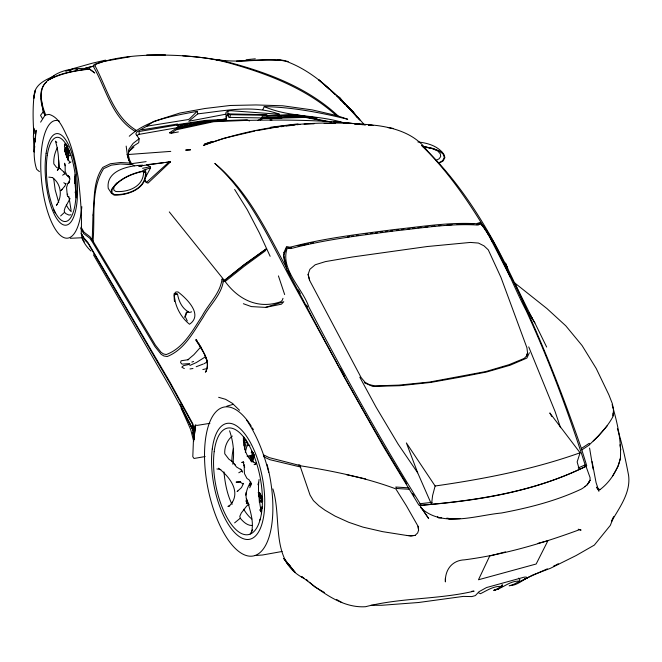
<?xml version="1.0" encoding="UTF-8"?>
<svg xmlns="http://www.w3.org/2000/svg" width="662" height="662" viewBox="0 0 662 662"><rect width="100%" height="100%" fill="white"/><g stroke="black" fill="none" stroke-linecap="round" stroke-linejoin="round"><path stroke-width="0.99" d="M253.645 453.801L253.331 454.372L253.248 452.891M65.133 165.384L65.199 171.532L67.234 175.72L69.361 176.671L68.443 176.208L69.932 178.219M225.974 114.162L226.007 112.292L227.943 111.001L231.038 110.711L279.571 114.294C253.314 104.447 224.708 110.844 197.739 113.864L188.769 121.254L225.974 114.162L226.338 118.382L224.881 119.11L217.939 120.136M75.013 174.751L74.996 182.513L76.213 197.872M145.408 172.6C146.31 188.678 127.625 195.166 114.46 194.603L112.035 192.948L111.994 189.531C118.812 179.046 131.953 173.61 143.745 171.226L145.408 172.6L142.603 171.64M613.219 416.001L613.475 409.422L612.333 403.63L608.908 394.891L596.247 368.535L582.088 345.564L565.787 325.82L546.928 308.55L514.333 282.633M35.094 142.115L36.096 130.224C34.523 143.116 32.413 156.695 36.658 169.298L39.43 171.648M200.876 347.393L200.9 346.83L193.85 354.716L187.776 359.814M227.943 111.001L227.753 115.221L226.205 116.33L226.338 118.382M599.863 489.731L597.761 488.606L596.752 487.273L597.761 488.606L599.863 489.731C609.859 482.292 617.489 470.517 620.385 458.344C621.527 440.139 617.067 421.975 612.11 404.573M612.987 413.121L612.78 416.936C606.988 427.528 598.448 436.159 589.743 444.368M34.101 129.115L33.812 133.914C33.042 121.105 32.612 108.22 34.101 95.452C34.656 84.455 45.595 79.779 54.259 75.973M209.895 423.341L196.862 425.426L195.406 424.896L194.347 426.833L193.412 431.897L194.165 439.742L194.28 437.987M252.214 461.704L253.513 454.521M229.987 117.406L230.219 114.691L228.274 113.881L266.827 114.716L267.564 118.001L229.987 117.406L228.291 117.017L228.622 114.344M34.068 128.287L33.365 136.331L34.134 152.028L34.747 146.352M65.091 151.606L65.778 147.775L67.284 150.249L66.854 151.234M68.194 152.012L68.36 150.158L66.697 147.436L65.621 147.518M139.128 138.747L138.722 142.702L132.913 146.418L128.9 151.408L128.279 154.618L128.85 149.372L133.12 143.389L139.128 138.747L135.776 133.939L137.1 131.697L146.724 126.21L153.543 121.477L179.849 113.045L205.005 108.494L230.219 105.481L256.111 104.944L282.682 105.779L312.191 109.892L336.9 115.61L347.707 119.259C320.342 112.499 292.472 107.227 264.229 106.582L262.872 109.594M207.214 368.337L207.504 365.995M194.504 434.462L195.563 426.088L193.378 441.662L192.808 456.706L194.007 458.476L205.154 456.548M228.042 115.651L228.274 113.881M502.11 585.34L502.201 584.703L502.094 586.052L497.865 589.023L493.91 590.289L497.427 589.106L502.094 586.052L497.427 589.106L493.844 590.396M65.116 152.351L65.778 147.775M65.811 154.685L66.73 149.331L65.927 154.858M246.719 499.81L246.09 501.415L246.612 499.007L248.879 505.04C243.806 497.402 246.322 489.028 250.749 481.953M68.029 160.734L68.782 155.611A26.819 9.119 84.8 0 0 69.253 150.895M245.701 495.168L246.115 492.412M74.897 181.785L75.36 178.773L74.814 176.456M259.057 479.478C257.435 490.815 259.587 502.541 261.531 513.704M251.577 531.909C253.811 522.715 250.898 513.166 248.432 504.312L246.603 502.541L247.96 503.236M184.731 317.024L186.394 312.207L188.496 311.744L186.825 312.53L185.087 317.47M613.782 516.509L610.347 525.338L594.335 545.099L576.097 555.55L550.428 568.302L532.951 574.906L520.646 581.31L527.465 577.802C521.888 580.574 516.757 585.423 510.22 585.589M420.428 507.382C441.637 528.16 476.036 515.375 501.382 513.017C528.731 507.853 556.171 500.969 581.402 489.044C585.092 486.884 588.386 484.253 590.057 480.231L590.074 477.633L586.027 466.354L578.058 470.061C532.653 490.906 483.012 499.686 433.577 504.212L431.525 504.411L417.681 472.817L406.385 442.928L435.116 485.999L432.592 495.573L431.525 504.411L419.873 505.495L428.67 518.569L422.108 508.937M69.03 182.687L69.361 182.34L68.327 183.415L69.899 179.336L68.492 176.067L67.011 175.322L69.071 176.597L67.822 175.62M243.318 440.743L244.253 437.855L245.139 439.295L244.957 440.346A1.316 0.563 79.5 0 0 244.204 440.611M243.533 440.594L244.253 437.855M245.296 452.245L247.034 445.749A33.894 14.266 79.9 0 0 247.712 442.679M232.734 464.161C234.605 453.222 233.247 441.314 229.59 430.83M620.385 458.344L618.192 466.164L612.689 475.887M257.94 484.749L258.635 482.3M526.629 355.883L527.556 352.788L526.919 347.757L500.969 277.428L488.291 249.872L484.046 245.875L478.436 243.062L470.343 242.433L427.222 246.529L352.159 257.03L325.497 261.589L315.22 264.767L309.899 269.285L308.095 274.432L309.651 280.481L361.121 377.563L365.101 382.346L369.396 384.68L374.998 385.88L398.789 385.127L429.547 382.04L485.743 371.564L509.103 364.663L524.238 358.415L526.629 355.883L527.564 352.788M249.599 485.867L250.476 482.946M551.719 416.439L549.799 412.931L580.086 452.783L577.148 461.927L579.3 469.499M67.872 151.325C68.691 149.993 68.815 154.238 67.946 152.574M299.969 465.709C332.415 470.939 364.894 477.393 395.785 488.854L406.327 505.677L418.053 526.265L418.599 530.204L417.639 532.984L415.074 535.393L410.97 535.881L406.559 535.434L382.636 531.66L362.933 527.118L348.8 522.326L335.063 516.095L324.926 510.154L318.861 505.735L313.407 500.604L310.048 495.093L299.969 465.709L298.761 464.939M66.936 146.997L66.457 147.187M282.988 298.33L282.277 300.25L280.862 301.673C257.832 309.791 237.6 299.232 224.344 280.382L169.29 211.914M206.337 370.621L206.925 369.098M243.533 483.334L241.481 487.596L237.12 491.552L237.848 491.038M250.608 484.51L251.221 482.979M612.929 517.957L611.514 521.399C619.624 507.382 630.919 492.462 628.577 475.316C625.59 459.693 622.255 443.929 617.398 428.703M64.619 186.626L66.043 183.357M286.869 247.563L283.601 255.317L286.241 264.999M67.714 194.115L67.234 195.232L66.564 187.478L67.781 183.366L69.485 181.611M231.518 503.55C240.778 490.608 228.754 476.036 218.534 468.199M529.377 352.763L526.869 358.076L510.237 365.192L486.686 371.986L459.776 377.241L430.78 382.429L399.807 385.706L372.805 386.434L364.423 382.793M145.317 171.648L145.872 169.687M249.706 487.77L251.32 484.385L249.284 480L246.951 478.411L244.443 473.595L244.129 464.873L244.667 467.306L243.012 461.555L243.906 462.697L241.506 462.374M585.034 486.669L585.291 486.131M40.614 122.147L45.099 115.155L43.187 111.895L41.176 98.729M150.555 167.958L144.39 179.46L146.368 182.538L147.99 183.126L170.539 161.851L146.501 164.706L150.191 166.758L150.555 167.958L143.952 169.844M57.371 147.643C54.805 152.55 53.415 158.367 53.829 163.911L56.477 167.329L58.703 168.603M254.68 454.761L252.603 461.166L253.265 461.033A11.899 5.056 79.2 0 1 253.074 462.035M259.678 520.191L260.555 518.594M250.178 534.035L252.669 529.815M588.129 483.459L590.057 480.231L587.136 485.006M224.344 280.382L243.889 264.8L266.571 248.664L265.081 251.039L244.419 266.141L225.063 281.573M70.056 198.567L65.083 207.744L64.214 210.756L64.562 212.32L65.935 213.702L69.005 215.076L70.908 214.745M86.598 69.344L86.854 69.005L85.439 68.873M43.187 111.895L40.523 115.345L42.368 118.531M607.211 425.774L598.266 436.126L593.243 440.958M232.552 502.21L229.342 505.892L227.951 506.438L229.838 505.801M61.665 189.795L62.096 189.324L61.003 190.648L64.446 186.527M141.949 165.988L142.537 165.351L139.707 165.922M117.182 182.687L115.337 184.615L113.649 187.876L113.955 190.242L115.858 191.5C128.089 192.402 143.224 186.85 143.604 172.368L142.669 171.011M243.848 436.986L243.368 437.466C243.517 446.858 246.123 460.33 256.442 463.326L254.109 464.658L256.012 464.012M197.739 113.864L197.193 111.307L189.324 119.028L187.991 119.582L146.724 126.21M47.052 81.343C37.544 89.014 41.64 105.424 45.728 114.956L49.12 114.385C59.754 117.513 63.593 129.81 68.211 138.697C73.391 151.548 75.965 165.186 78.414 178.757C80.334 196.606 82.105 214.521 81.236 232.494C81.401 239.801 85.82 246.148 90.951 251.014M46.332 82.105C37.213 90.247 41.135 105.44 45.082 115.279L45.728 114.956M60.639 215.944L64.562 212.32M58.446 169.323L57.321 170.349L58.496 168.926C59.084 159.674 58.231 150.017 55.451 141.147L56.783 142.355M232.312 436.051C227.157 440.114 224.236 447.289 224.774 453.801L228.845 459.155L233.363 462.258M165.508 162.471L170.539 161.851L168.645 162.38L146.368 182.538L144.581 180.031M206.494 371.2L205.369 372.201C211.691 360.674 200.751 349.271 195.985 339.449L197.069 340.657M128.9 151.408L133.972 146.989M129.255 136.231C147.758 119.466 173.576 115.974 197.193 111.307M234.629 522.872L240.256 518.23L239.801 516.302L241.291 513.033L246.678 506.058L248.871 504.32M56.427 205.021L57.313 204.293L56.518 205.121C62.567 196.308 61.392 184.284 52.621 177.681M222.887 281.863L243.666 265.263L266.571 248.664M47.912 80.259C59.712 72.878 76.155 70.503 88.7 68.898M519.761 581.749L518.636 582.626L520.026 581.625M50.039 78.977L51.677 77.727M62.658 175.223L64.826 173.568L63.718 171.731M50.817 77.942C60.192 69.775 74.078 68.12 85.977 68.459M47.374 80.59C60.217 73.474 75.269 70.553 89.792 69.146L94.732 72.994L89.246 68.881L89.792 69.146M249.466 120.98L246.727 119.739L212.312 121.121L174.867 129.214L169.546 132.805L171.342 133.211L176.233 129.793L213.669 121.709L248.076 120.335M68.74 163.315L70.983 161.884M205.675 356.644L196.382 362.528L189.862 365.449M499.628 588.493L494.903 590.008C503.012 588.063 509.02 581.493 517.99 581.095L518.652 581.137M85.737 68.211L94.153 65.985L85.357 68.12M204.128 363.711L207.611 361.642M260.257 120.037L262.797 118.531L305.53 117.422L326.325 121.477M257.758 120.509L262.011 118.018L303.684 116.901M238.775 472.767L241.986 470.922L242.631 472.221M439.386 163.075L443.201 160.883L444.905 157.614L443.987 154.469C438.087 145.963 427.669 142.992 417.887 141.949M439.055 162.728L442.646 160.701L444.285 157.523L443.383 154.486C438.418 148.884 430.035 148.123 423.092 146.799M556.543 564.694L558.281 563.718M136.711 135.553L139.277 134.171M435.993 160.403L439.063 158.83L440.71 156.546L440.329 153.849L437.756 150.977L432.418 148.619L424.921 146.741M578.257 467.926L585.043 464.947L585.522 466.487C534.275 491.767 477.294 500.464 420.916 505.255L419.981 503.716L432.137 502.359M49.791 78.795L52.43 77.562M524.337 579.176L547.342 568.832M553.78 565.936L555.625 565.108M191.856 362.097L193.561 361.435M196.2 366.74L203.251 364.05M65.795 71.331L73.3 68.558L92.258 63.213L105.539 60.134M509.144 585.887L513.786 584.289L519.091 581.484L519.893 579.713L518.669 578.141M580.086 452.783C533.216 469.466 484.261 478.982 435.116 485.999M191.616 311.835L189.555 312.489C182.207 308.84 178.839 301.591 177.499 293.953M265.57 307.391L283.75 301.723L281.4 304.189L265.57 307.391L251.328 306.589L243.376 303.717M226.892 406.17L233.33 404.3M505.478 551.885L489.69 556.039L478.477 579.763L536.162 564.007L547.913 540.73L538.049 543.32M150.191 166.758L142.545 168.305M304.404 244.841L308.426 243.889M310.437 243.409L313.449 242.689M297.958 245.883L304.594 244.319M202.829 369.545L206.478 368.701M291.619 247.878L288.524 247.878M259.173 493.016L260.555 495.226L261.217 495.077M189.431 364.365L183.589 365.614L181.81 367.153L184.317 368.602M176.473 128.114L205.046 122.04M247.1 456.275L251.155 455.456M247.034 445.749L249.905 445.178M75.129 192.774L75.675 190.35M244.228 440.487L246.421 440.056A1.316 0.563 79.5 0 1 246.562 440.296M169.546 132.805L171.582 132.433M171.342 133.211L178.384 131.937M254.87 131.026L223.607 138.375L203.408 145.359C258.643 124.812 318.943 118.97 377.365 125.581C396.058 128.105 415.364 134.411 426.973 150.324M256.864 130.662L273.828 127.592M282.086 551.479L262.475 555.004L254.853 555.55M178.426 124.729L139.003 131.539L139.202 134.336L179.03 127.369L178.426 124.729L177.449 124.009L141.784 129.835M140.327 165.914L163.497 162.72M130.157 56.684L104.025 61.351L96.139 64.115L95.022 65.852C107.161 88.286 113.21 116.33 136.339 130.373L134.998 131.266C111.497 117.24 106.193 88.509 93.234 66.291L94.145 64.487C116.793 56.27 141.594 54.905 165.508 54.946M177.457 126.657L206.618 121.99L226.429 120.012L225.047 119.301L205.294 120.434L176.332 124.77M69.262 70.826L71.14 70.528M189.282 124.489L191.252 124.183M193.221 123.877L204.061 122.197M189.986 368.966L192.981 368.511M177.143 125.341L206.37 121.005L226.429 120.012M206.039 121.899L208.017 121.601M188.753 359.632L181.098 360.765L180.536 362.528L181.967 364.133L189.729 363.579M180.428 125.805L182.398 125.515M184.359 125.226L187.313 124.787M347.484 236.946L349.486 236.648M351.481 236.351L353.483 236.061M356.487 235.622L358.481 235.324M365.482 234.298L367.484 234M130.48 163.779L131.448 163.638L129.611 159.964L128.155 154.486L129.289 154.436L127.162 154.494L128.767 160.221L130.571 163.812L134.651 165.806M130.571 163.812L146.128 161.627M370.488 233.578L372.507 233.322M375.519 232.933L377.539 232.676M380.551 232.288L382.57 232.031M385.582 231.65L387.601 231.394M390.621 231.005L392.632 230.748M270.708 127.228L298.099 123.86M274.838 127.468L278.868 126.972M280.878 126.723L283.899 126.351M285.918 126.103L294.979 124.986M296.998 124.737L300.018 124.373M396.67 230.244L398.706 230.004M401.751 229.64L403.787 229.4M407.85 228.92L409.877 228.68M412.923 228.316L414.958 228.076M75.832 69.783L77.735 69.56M415.074 535.393L410.97 535.881L406.559 535.434M217.227 120.136L225.047 119.301M246.09 59.737L255.292 58.802M240.678 481.663L236.102 482.126L240.223 482.126L242.954 483.905M501.076 586.342C493.049 586.143 486.918 590.587 480.447 593.715L478.527 592.738M418.003 227.711L420.982 227.422M424.954 227.041L427.933 226.752M431.914 226.363L434.893 226.081M438.865 225.692L440.851 225.502M441.637 517.742L438.749 518.015L437.59 516.716M126.169 146.095L127.303 154.585L170.763 151.383M239.685 61.235L241.671 61.069M248.598 60.49L250.55 60.333M66.663 151.217C67.689 155.669 64.33 149.612 68.277 151.085M66.498 153.054L68.112 152.922A114.7 37.089 85.2 0 1 67.416 159.211M68.782 155.611L70.826 155.446M67.284 150.249L68.36 150.158M446.933 225.08L452.005 224.732M457.078 224.385L461.133 224.104M236.591 61.111C253.745 60.681 271.263 58.024 288.218 61.525M82.576 237.716L70.313 238.287M142.57 165.194C128.999 165.558 105.812 170.283 108.229 188.356L111.448 193.271L114.03 195.075C127.749 195.604 146.84 188.869 146.012 172.219L144.291 170.779C132.069 173.229 118.432 178.864 111.39 189.754L111.448 193.271M278.197 116.313L281.259 116.181M471.923 591.232L474.108 591.149C438.401 599.606 401.081 597.554 365.532 606.715C340.905 608.279 320.176 590.438 301.607 576.619L304.04 578.373C269.657 561.318 282.384 518.991 272.868 488.895M266.86 115.494L294.433 114.576L316.875 118.142L295.608 116.14L262.293 117.538L262.177 116.173L295.484 115.097L316.875 118.142M304.04 124.142L314.086 123.794M324.14 123.455L335.245 123.471M247.456 120.385C282.608 119.681 317.892 119.938 352.896 123.48M299.977 465.072L298.322 465.105L269.202 457.616L263.335 454.786L264.097 456.979L269.889 459.693L300.697 467.041M252.296 525.487C247.29 525.752 243.268 521.788 240.256 518.23M146.741 54.971C174.511 54.88 202.795 55.6 229.706 63.147C267.613 73.78 306.365 88.559 335.948 115.246L337.976 115.825C308.591 88.369 269.475 73.225 231.137 62.948C215.382 58.711 199.08 57.04 182.844 55.856M246.305 503.583L248.639 503.583M370.91 605.275L381.734 605.283L418.558 602.503L463.334 596.396L471.799 596.586L475.39 595.585L478.974 591.72L486.545 587.542L524.056 577.19L526.149 577.024L526.828 577.603M446.643 518.214L448.232 518.238M230.219 114.691L267.374 115.337M469.408 223.789L473.835 223.922M269.972 119.921L272.008 119.996M462.159 224.145L470.351 224.435M476.499 224.65L480.43 223.375L485.759 229.491L510.526 277.577M277.957 59.497L284.528 60.581M224.782 60.581C244.7 62.319 264.701 58.488 284.594 60.747C315.335 71.413 338.464 96.569 359.888 120.021L346.814 106.061M267.613 117.24L281.838 118.184M422.993 146.476L432.749 148.404L441.976 152.243M354.468 123.968L356.47 124.15M361.469 124.597L363.471 124.779M368.469 125.234L370.472 125.416M294.532 115.602L296.576 115.792M300.664 116.173L303.726 116.454M305.77 116.644L315.989 117.596M354.898 123.67L365.887 124.746M333.813 121.659L352.3 123.455M354.352 123.653L359.483 124.15M361.535 124.348L365.647 124.746M368.726 125.044L372.838 125.441M368.883 125.044L372.863 125.441M223.425 60.482L215.961 59.688L225.088 60.921M48.814 177.126L52.67 177.606M216.904 468.969L220.851 469.548M387.998 127.592L393.228 128.445M305.687 117.066L331.422 122.065M346.383 474.671L365.664 478.924M193.693 441.438L190.739 429.671L181.189 408.131L181.868 408.313M345.73 123.471C319.258 114.468 289.906 117.886 264.229 106.582M218.642 397.308L225.552 399.302L232.271 403.266L239.503 410.274M578.216 529.219L581.087 530.105L579.424 529.716C542.211 543.428 504.039 554.69 464.558 559.837C452.022 560.292 444.889 569.899 445.394 581.898L445.327 578.365M141.271 166.659L137.878 165.409L139.434 166.377M289.402 565.381L287.871 564.645L283.849 558.488L295.269 572.531L283.849 558.488M324.38 592.449L314.814 586.937L309.419 582.163M336.553 599.458L341.766 602.461M288.318 564.537L290.006 565.514M241.001 469.706L236.533 467L233.81 463.549L235.44 464.972M69.08 197.028L67.607 196.093L68.683 196.829L69.237 198.683L71.107 210.442M63.809 182.72L65.712 184.028M66.705 144.498L65.389 143.571L64.454 144.217C64.669 150.456 65.861 157.117 69.858 162.099M63.941 172.037L59.506 168.206M59.009 167.743L58.554 159.79L59.009 167.743L60.076 168.587M306.341 579.44L307.88 580.806M329.419 89.403L318.67 79.73L337.86 96.511L345.432 104.596M330.959 90.785L334.798 94.236M336.329 95.618L342.477 101.137M195.795 340.268C201.182 347.103 206.42 355.519 207.529 364.29M260.555 495.226L262.342 497.079M262.814 499.074L258.321 492.644M340.698 99.962L341.302 100.599M356.388 115.833L364.481 124.861M67.855 146.89L67.524 145.847M240.596 469.052L241.986 470.922M417.681 472.817L398.16 444.202L376.057 407.122L359.797 377.191M65.166 164.3L64.462 163.224L65.133 165.748M82.171 238.651L84.231 241.944M234.646 189.448L247.207 209.614L259.438 233.024L270.137 256.302M246.661 420.163C257.237 435.944 264.055 453.975 268.706 472.312M530.643 316.047L534.871 322.915L546.655 347.062M340.831 100.103L339.176 97.033L339.333 97.943C344.554 105.01 352.838 109.371 357.05 117.24M406.683 483.881L404.573 480.422C364.886 416.141 329.469 349.304 292.96 283.179C270.195 241.514 250.857 195.671 214.802 163.398C248.2 191.045 266.852 231.576 287.109 268.946M412.492 493.389L414.073 495.979M341.013 100.045L340.119 97.943L344.604 103.471L352.383 110.902L356.057 115.883M596.702 487.373L598.961 491.179L596.065 482.639L592.101 461.637M528.698 312.315L534.871 322.915M528.657 312.348L532.248 318.546L514.705 282.972M93.416 254.779L171.574 389.777L193.618 430.308M232.072 504.452C227.074 494.382 225.014 482.987 223.938 471.874M488.482 234.737C469.565 202.746 448.29 171.624 421.686 145.483C469.78 191.02 501.175 250.865 527.151 311.008M490.401 238.155L492.801 242.433M298.314 289.848L300.258 293.432M306.572 305.099L307.54 306.887M181.189 408.131L193.494 431.061L194.165 439.742M288.02 270.692L290.312 274.97M340.251 368.262L344.596 376.413M198.534 342.866L202.258 350.033M204.583 354.518L207.512 361.195M67.632 146.219L67.905 146.732M53.655 209.804L55.219 212.891M180.089 404.118L193.072 430.449M66.953 147.411L67.45 147.667L67.549 146.426M66.44 147.386L66.887 147.626L66.986 146.484M64.826 173.568L65.248 174.429M185.898 317.925L187.272 320.921M528.715 346.863L555.037 411.408L560.524 427.693M66.87 152.665L67.036 153.013A114.741 37.031 85.2 0 1 66.556 157.531M58.744 202.564L55.194 189.928L53.713 178.69M278.429 275.905L284.66 294.565M75.518 190.416L75.542 191.351A23.369 8.209 84.3 0 0 76.221 193.196M127.303 154.585L128.867 160.262M308.095 274.432L309.659 280.481M168.529 161.776L168.645 162.38M619.922 444.79L620.824 449.829M589.585 448.066L593.102 469.126M194.131 439.494L193.047 432.634L193.958 439.75M418.053 526.257L418.599 530.204M193.412 431.897L193.817 436.026M35.012 141.552L34.838 138.639L34.846 141.701M251.841 519.016A44.42 18.817 78.8 0 1 243.674 509.219M231.824 461.695A44.42 18.817 78.8 0 1 233.372 448.555M267.067 464.385A75.865 31.495 78.9 0 1 247.753 555.898A75.865 31.495 78.9 0 1 204.566 451.459A75.865 31.495 78.9 0 1 251.27 426.187M252.321 427.884A75.865 31.495 78.9 0 1 253.356 429.646M246.827 441.248A1.316 0.563 79.5 0 1 246.578 442.348A1.316 0.563 79.5 0 1 245.916 441.902M246.049 442.125A142.38 57.197 81.3 0 1 244.601 449.134M244.584 442.415A142.454 57.106 81.3 0 1 243.997 445.468M253.894 454.24A1.324 0.571 79.2 0 1 253.05 454.587A1.324 0.571 79.2 0 1 252.81 452.527M262.69 500.422A29.873 12.901 78.7 0 1 258.519 494.44M251.428 461.919A29.873 12.901 78.7 0 1 253.198 452.618M249.888 456.267A0.993 0.422 79.2 0 1 250.584 456.73A0.993 0.422 79.2 0 1 250.476 458.046A0.993 0.422 79.2 0 1 249.822 457.128M262.483 498.238A5.18 2.209 78.5 0 1 259.479 492.867A12.057 5.114 78.3 0 1 260.083 493.19M261.531 512.016A42.856 18.495 78.7 0 1 259.636 509.831M259.156 500.133A1.001 0.422 78.4 0 1 259.785 501.482A1.001 0.422 78.4 0 1 259.14 501.813M252.346 461.538A6.694 2.863 79 0 1 254.059 456.192M262.524 508.383A1.001 0.43 78.2 0 1 262.011 507.175A1.001 0.43 78.2 0 1 262.425 506.48M251.577 451.07A0.993 0.422 79.2 0 1 251.924 452.601A0.993 0.422 79.2 0 1 251.229 452.46M253.066 453.768A11.899 5.056 79.2 0 1 253.455 458.791M258.221 492.826A12.057 5.114 78.3 0 1 260.629 494.373M262.74 501.316A29.881 12.892 78.7 0 1 258.387 495.524M250.84 461.091A29.881 12.892 78.7 0 1 252.528 452.758M71.264 211.633A34.689 11.99 84.3 0 1 66.308 204.939M64.363 146.468A34.689 11.99 84.3 0 1 66.597 144.482M81.84 206.701A59.125 20.059 84.2 0 1 59.141 234.174A59.125 20.059 84.2 0 1 40.738 164.275A59.125 20.059 84.2 0 1 59.307 121.08M64.586 151.035A34.945 12.164 84.3 0 1 65.182 148.859M66.258 148.776A34.929 12.189 84.3 0 1 66.697 147.436M74.641 177.077A12.71 4.386 84.3 0 1 74.806 183.573M283.915 252.611L283.882 258.685L286.985 269.848L343.934 376.562L383.77 447.14L418.88 505.123L420.991 505.056C380.824 440.669 343.975 374.295 308.856 307.036C302.882 288.657 279.554 268.995 287.316 247.993L290.651 248.581L292.976 248.043C326.432 239.305 360.881 235.399 395.098 230.856C422.232 228.018 449.473 223.417 476.83 224.989L478.063 225.063L480.86 223.781C500.497 249.897 511.031 281.838 526.149 310.594C549.452 361.063 568.749 413.345 585.597 466.296L586.706 465.634L581.385 448.48L589.197 443.325L589.619 444.773L581.848 449.92L581.617 449.2C561.426 390.621 538.487 332.936 511.321 277.221C501.424 258.784 494.133 238.361 480.132 222.457L476.218 223.731C448.819 222.109 421.529 226.694 394.345 229.54C360.07 234.05 325.555 237.972 292.041 246.727L289.848 247.199L286.563 246.562L283.915 252.611M92.994 215.018L92.233 240.232L92.978 241.34C95.378 217.252 90.181 190.044 103.661 168.628L111.282 165.161L120.501 163.977L130.728 164.664L129.785 163.075L120.666 162.496L110.364 163.746L102.825 167.395C92.92 181.107 94.658 199.055 92.994 215.018M174.164 293.92C173.907 298.397 175.116 308.02 174.354 295.111L175.43 293.804L177.052 294.002L175.356 294.284L174.412 295.442C174.768 306.142 181.239 317.793 189.531 324.231C203.466 314.698 186.701 298.562 178.053 291.95L175.893 291.975L174.164 293.92M193.254 432.758L193.155 433.693L192.998 425.145L170.018 383.455L88.228 243.649L84.355 239.462L81.194 233.338L84.157 238.188L87.847 242.383L169.96 382.098L192.832 423.812L193.254 432.758M222.035 279.116C220.28 293.374 208.58 303.709 202.133 316.006C192.518 330.553 183.581 348.121 166.278 354.551L163.663 353.988L161.172 352.416L155.396 345.125L92.647 240.513L90.098 236.831L84 232.172L81.136 227.223L80.789 228.564L83.652 233.52L89.742 238.179L92.283 241.845L154.941 346.549L161.197 354.352L163.969 356.007L167.205 356.528C184.59 349.652 193.403 331.96 203.193 317.247C209.664 304.992 221.646 294.88 223.392 280.622L222.035 279.116M34.606 93.441L33.679 98.613L35.194 90.677L34.606 93.441M211.923 141.676L204.682 144.051L211.923 141.676M190.441 149.811L185.807 150.092L190.441 149.811M65.662 148.569L66.614 150.125L65.662 148.569M460.148 518.561L448.671 518.785L460.148 518.561M408.363 487.82L395.744 487.025L396.687 488.49L409.257 489.276L408.363 487.82M506.943 266.463L505.454 263.037L507.762 269.128L506.943 266.463M212.262 448.977A59.026 24.494 78.9 0 0 245.801 539.356A59.026 24.494 78.9 0 0 256.36 455.779A59.026 24.494 78.9 0 0 212.262 448.977M214.174 451.691A54.267 22.516 78.9 0 0 245.081 534.673A54.267 22.516 78.9 0 0 254.671 457.682A54.267 22.516 78.9 0 0 214.174 451.691M243.475 440.751A1.316 0.563 79.5 0 0 244.17 442.82A1.316 0.563 79.5 0 0 244.485 441.016A1.316 0.563 79.5 0 0 243.475 440.751M260.638 507.903A1.001 0.422 78.2 0 0 261.258 509.376A1.001 0.422 78.2 0 0 261.382 507.895A1.001 0.422 78.2 0 0 260.638 507.903M260.638 500.952A1.001 0.422 78.3 0 0 261.267 502.425A1.001 0.422 78.3 0 0 261.382 500.944A1.001 0.422 78.3 0 0 260.638 500.952M46.108 153.278A46.009 15.607 84.2 0 0 64.082 225.039A46.009 15.607 84.2 0 0 73.763 159.856A46.009 15.607 84.2 0 0 46.108 153.278M47.242 155.479A42.302 14.349 84.2 0 0 63.809 221.389A42.302 14.349 84.2 0 0 72.654 161.363A42.302 14.349 84.2 0 0 47.242 155.479"/></g></svg>
